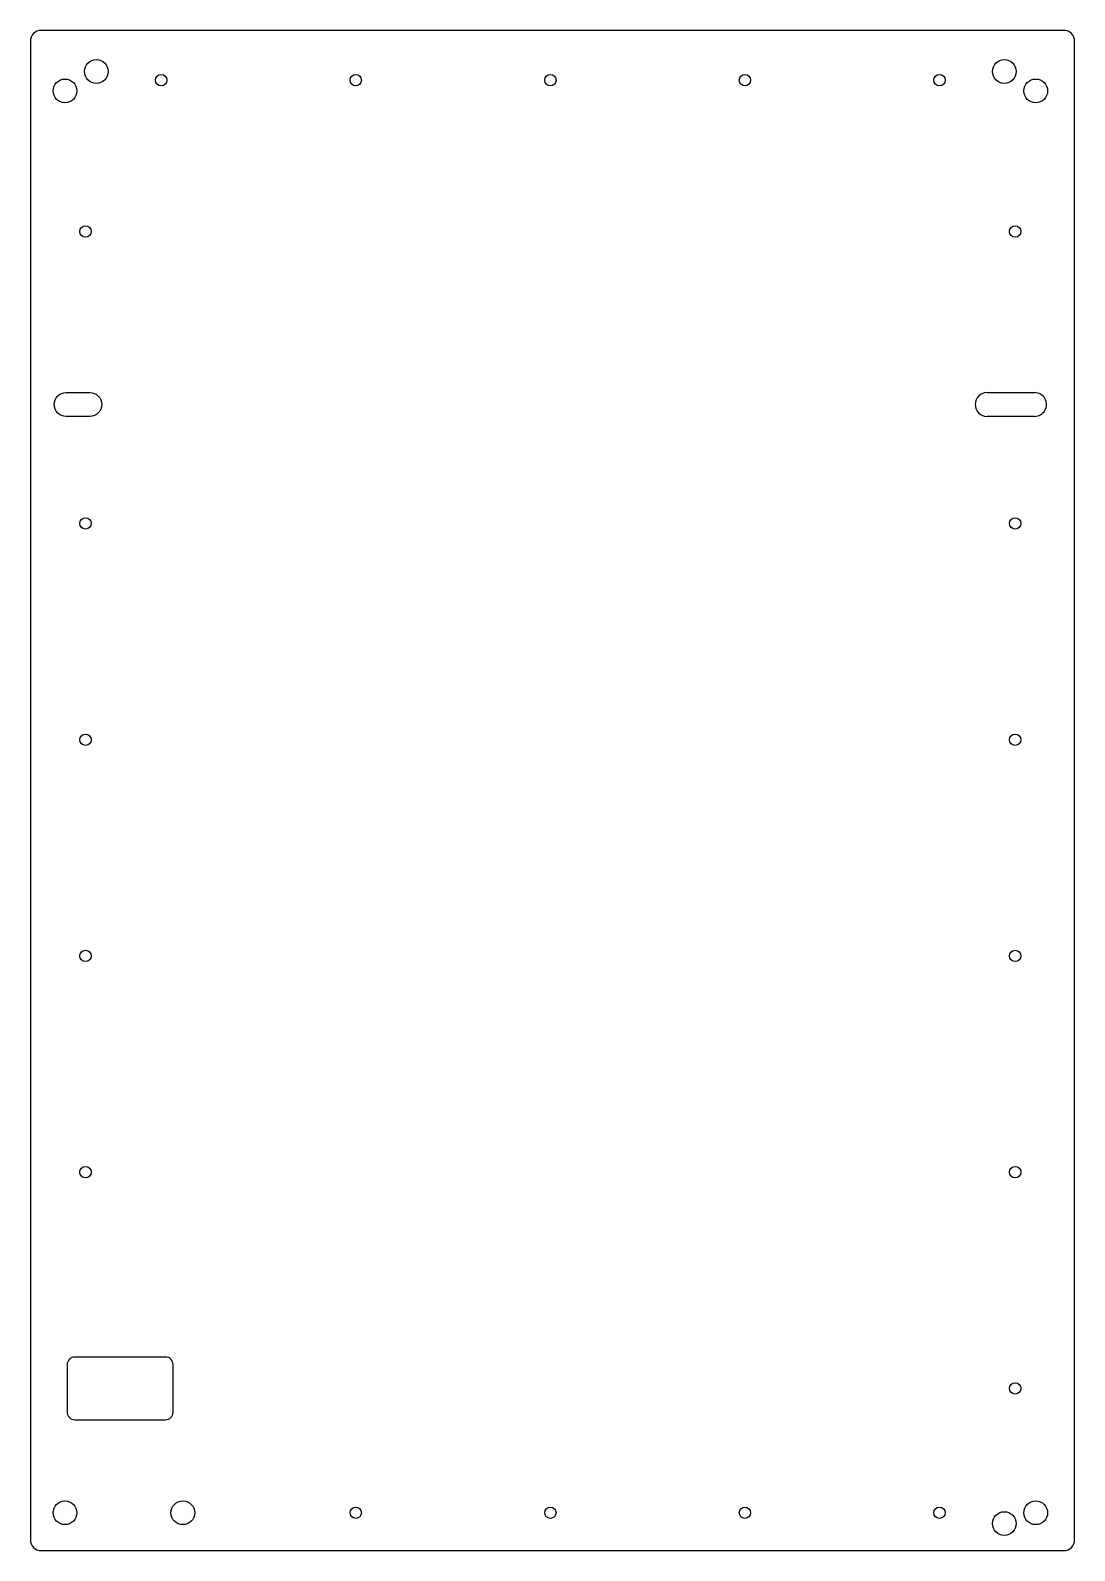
# Model space of a CAD drawing. Header units: millimetres. Extents: x -241 to 242, y -540 to 163.
import ezdxf

# ---------------------------------------------------------------- set-up
doc = ezdxf.new("R2010")
doc.units = ezdxf.units.MM
doc.layers.get('0').update_dxf_attribs({"linetype": 'CONTINUOUS'})

msp = doc.modelspace()

# ---------------------------------------------------------------- linework, layer by layer
for p, q in [((237.5, 163), (-235.5, 163)), ((-240.5, 158), (-240.5, -535)), ((242.5, -535), (242.5, 158)), ((202, -4.5), (224, -4.5)), ((223.99, -15.5), (202, -15.5)), ((-235.5, -540), (237.5, -540))]:
    msp.add_line(p, q)
for points in [[(-213, -4.5, -1), (-213, -15.5), (-224, -15.5, -1), (-224, -4.5)], [(-223.5, -454), (-223.5, -476, 0.414214), (-220, -479.5), (-178, -479.5, 0.414214), (-174.5, -476), (-174.5, -454, 0.414214), (-178, -450.5), (-220, -450.5, 0.414214)]]:
    msp.add_lwpolyline(points, format="xyb", close=True)
for centre, radius in [((-210, 144), 5.5), ((210, 144), 5.5), ((-180, 140), 2.62), ((-90, 140), 2.62), ((0, 140), 2.62), ((90, 140), 2.62), ((180, 140), 2.62), ((-224.5, 135), 5.5), ((224.5, 135), 5.5), ((-215, 70), 2.62), ((215, 70), 2.62), ((-215, -65), 2.62), ((215, -65), 2.62), ((-215, -165), 2.62), ((215, -165), 2.62), ((-215, -265), 2.62), ((215, -265), 2.62), ((-215, -365), 2.62), ((215, -365), 2.62), ((215, -465), 2.62), ((-224.5, -522.5), 5.5), ((-170, -522.5), 5.5), ((-90, -522.5), 2.62), ((0, -522.5), 2.62), ((90, -522.5), 2.62), ((180, -522.5), 2.62), ((224.5, -522.5), 5.5), ((210, -527.5), 5.5)]:
    msp.add_circle(centre, radius)
for centre, radius, start, end in [((-235.5, 158), 5, 90, 180), ((237.5, 158), 5, 0, 90), ((202, -10), 5.5, 90.00001, 270), ((224, -10), 5.5, -90.08241, 90.00001), ((-235.5, -535), 5, 180, 270), ((237.5, -535), 5, -90, 0)]:
    msp.add_arc(centre, radius, start, end)

doc.saveas('drawing.dxf')
